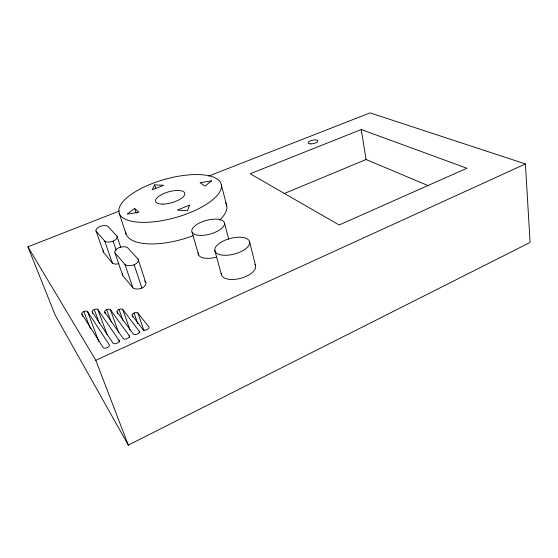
<?xml version="1.0" encoding="UTF-8"?>
<svg xmlns="http://www.w3.org/2000/svg" width="558" height="558" viewBox="0 0 558 558"><rect width="100%" height="100%" fill="white"/><g stroke="black" fill="none" stroke-linecap="round" stroke-linejoin="round"><path stroke-width="0.84" d="M122.46 273.553L122.321 274.648A9.102 3.983 -18.4 0 0 122.725 275.519L132.867 287.74A9.423 4.283 -18.4 0 0 133.808 288.472C138.091 290.083 145.436 288.263 146.14 283.157A9.451 4.297 -18.6 0 0 145.659 282.236L138.07 259.093L127.649 247.773A9.277 3.808 -18.2 0 0 126.743 247.152C122.544 245.932 115.813 247.431 114.613 252.125A9.249 3.801 -18 0 0 115.004 252.962L122.725 275.526M154.629 184.865L152.174 189.713L163.62 185.284L154.629 184.865L155.835 188.862M103.6 250.375L103.237 251.679A8.503 3.446 -18.3 0 0 103.572 252.446L112.339 263.013A8.782 3.69 -18.4 0 0 113.176 263.641L115.666 264.136L118.847 263.725M134.708 208.413L127.119 214.16L138.886 212.277L134.708 208.413L136.215 213.135M119.524 210.959L27.9 246.817L55.165 315.04L128.312 445.117L530.1 242.423L525.413 163.94L370.08 112.883L208.72 176.042M27.9 246.817L95.809 360.287L525.413 163.94M115.004 252.962L125.027 264.541A9.577 4.087 -18 0 0 125.968 265.231C130.307 266.661 137.589 265.008 138.537 259.972A9.605 4.101 -18.2 0 0 138.07 259.093M96.109 231.124L104.758 241.119A8.914 3.515 -18 0 0 105.588 241.705C109.64 242.842 116.127 241.433 117.368 236.955A8.942 3.522 -18.1 0 0 116.985 236.194L107.98 226.415A8.656 3.285 -18.1 0 0 107.185 225.885C103.251 224.909 97.211 226.206 95.788 230.398A8.628 3.278 -17.9 0 0 96.109 231.124L103.572 252.446M284.064 193.605L366.083 159.518L428.628 185.821M361.249 129.526L250.2 173.775L339.166 224.993L466.9 168.244L361.249 129.526L366.083 159.518M144.557 280.974L145.659 282.236M137.924 313.031L148.867 326.932A3.264 1.639 -19.6 0 1 146.97 329.618A3.264 1.639 -19.6 0 1 142.981 329.604L132.218 315.563A3.153 1.521 -19.5 0 1 134.101 313.052A3.153 1.521 -19.5 0 1 137.924 313.031L144.034 330.978M117.696 313.561L117.124 311.95A3.111 1.465 -19.9 0 1 119.056 309.495A3.111 1.465 -19.9 0 1 122.781 309.467L139.242 331.292L139.8 332.938M117.124 311.95L133.292 333.984A3.292 1.653 -20.1 0 0 137.289 334.012A3.292 1.653 -20.1 0 0 139.242 331.292M105.364 313.791L104.764 312.152A3.104 1.444 -20.2 0 1 106.738 309.711A3.104 1.444 -20.2 0 1 110.421 309.683L129.24 335.818L129.819 337.464M104.764 312.152L123.234 338.539A3.313 1.66 -20.6 0 0 127.231 338.573A3.313 1.66 -20.6 0 0 129.24 335.818M92.816 313.582L92.216 311.957A3.09 1.416 -20.5 0 1 94.225 309.537A3.09 1.416 -20.5 0 1 97.859 309.509L119.077 340.422L119.656 342.033M92.216 311.957L113.016 343.163A3.341 1.674 -21 0 0 117.006 343.212A3.341 1.674 -21 0 0 119.077 340.422M87.515 311.552L109.312 344.844A3.369 1.681 -21.5 0 1 107.178 347.662A3.369 1.681 -21.5 0 1 103.195 347.613L81.845 314.008A3.097 1.409 -20.9 0 1 83.902 311.58A3.097 1.409 -20.9 0 1 87.515 311.552L98.787 341.531M95.809 360.287L128.312 445.117M81.845 314.008L82.772 316.442M83.909 311.573L90.333 328.557M94.232 309.537L99.338 323.312M97.859 309.509L107.122 334.681M106.738 309.711L111.168 321.952M110.421 309.683L118.645 332.582M119.056 309.495L122.823 320.166M122.781 309.467L129.993 330.036M132.218 315.563L132.783 317.202M104.758 241.119L112.339 263.013M134.108 313.052L137.742 323.633M113.1 241.119L116.155 250.089M125.027 264.541L132.867 287.74M116.985 236.194L120.807 247.522M134.136 264.68L141.878 288.012M119.196 213.247L126.073 234.06M192.14 232.323L198.627 255.041M214.767 250.256L221.289 274.069M224.504 223.235A16.866 7.087 -15.2 0 1 200.796 235.392A16.866 7.087 -15.2 0 1 199.15 223.144A16.866 7.087 -15.2 0 1 224.504 223.235L228.703 239.249M221.4 185.04A53.052 19.858 -15.7 0 1 146.907 222.314A53.052 19.858 -15.7 0 1 142.081 187.99A53.052 19.858 -15.7 0 1 221.4 185.04L226.799 205.972M249.649 241.963A17.954 8.063 -14.7 0 1 224.853 255.299A17.954 8.063 -14.7 0 1 222.189 241.565A17.954 8.063 -14.7 0 1 249.649 241.963L255.606 265.901M216.72 257.022A16.607 7.428 -15.3 0 1 198.278 252.879M225.655 202.805A52.326 20.89 -15.9 0 1 219.622 220.131M193.012 235.664A52.326 20.89 -15.9 0 1 125.648 232.086M254.971 264.387A17.661 8.44 -14.8 0 1 240.561 278.337A17.661 8.44 -14.8 0 1 221.282 273.204M189.525 205.177L187.425 210.736L177.304 210.087L189.525 205.177M211.524 180.876L205.016 186.114L200.057 182.731L211.524 180.876M310.82 143.88A4.973 1.751 -11.5 0 0 317.844 140.923A4.973 1.751 -11.5 0 0 310.241 140.909A4.973 1.751 -11.5 0 0 310.82 143.88M162.978 204.102A15.157 5.664 -15.7 0 0 184.851 193.703A15.157 5.664 -15.7 0 0 162.713 194.031A15.157 5.664 -15.7 0 0 162.978 204.102"/></g></svg>
